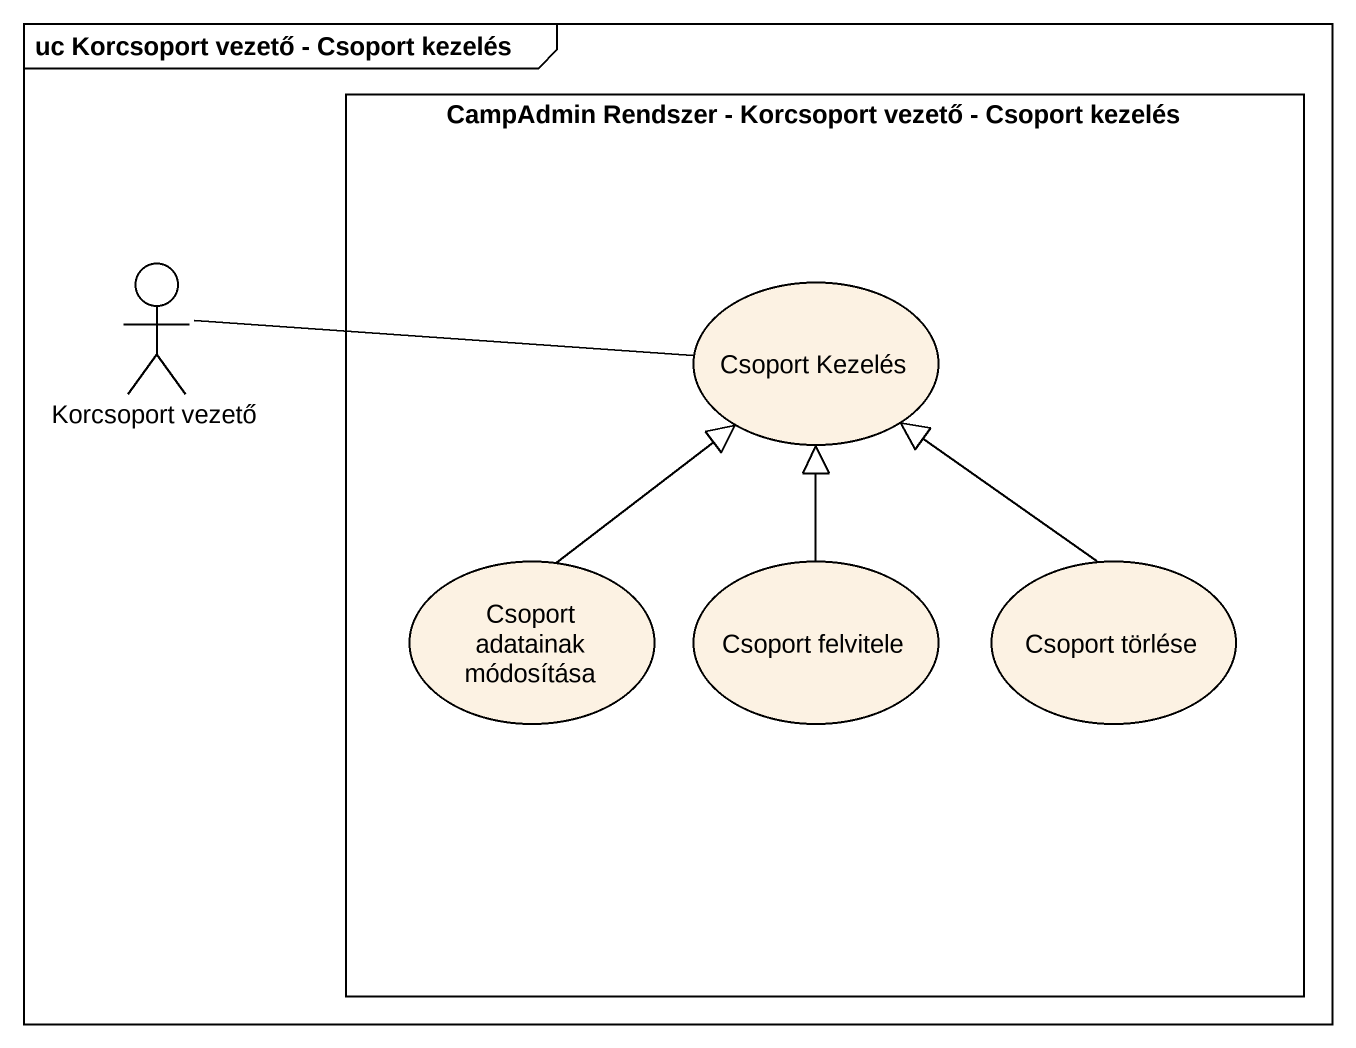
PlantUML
@startuml
mainframe uc Korcsoport vezető - Csoport kezelés
rectangle "CampAdmin Rendszer - Korcsoport vezető - Csoport kezelés" as CampAdmin_Rendszer {
  usecase "Csoport Kezelés" as Csoport_Kezelés
  usecase "Csoport adatainak módosítása" as Csoport_adatainak_módosítása
  usecase "Csoport felvitele" as Csoport_felvitele
  usecase "Csoport törlése" as Csoport_törlése
}
actor "Korcsoport vezető" as Korcsoport_vezető
Korcsoport_vezető -right- Csoport_Kezelés
Csoport_adatainak_módosítása -up-|> Csoport_Kezelés
Csoport_felvitele -up-|> Csoport_Kezelés
Csoport_törlése -up-|> Csoport_Kezelés
@enduml
